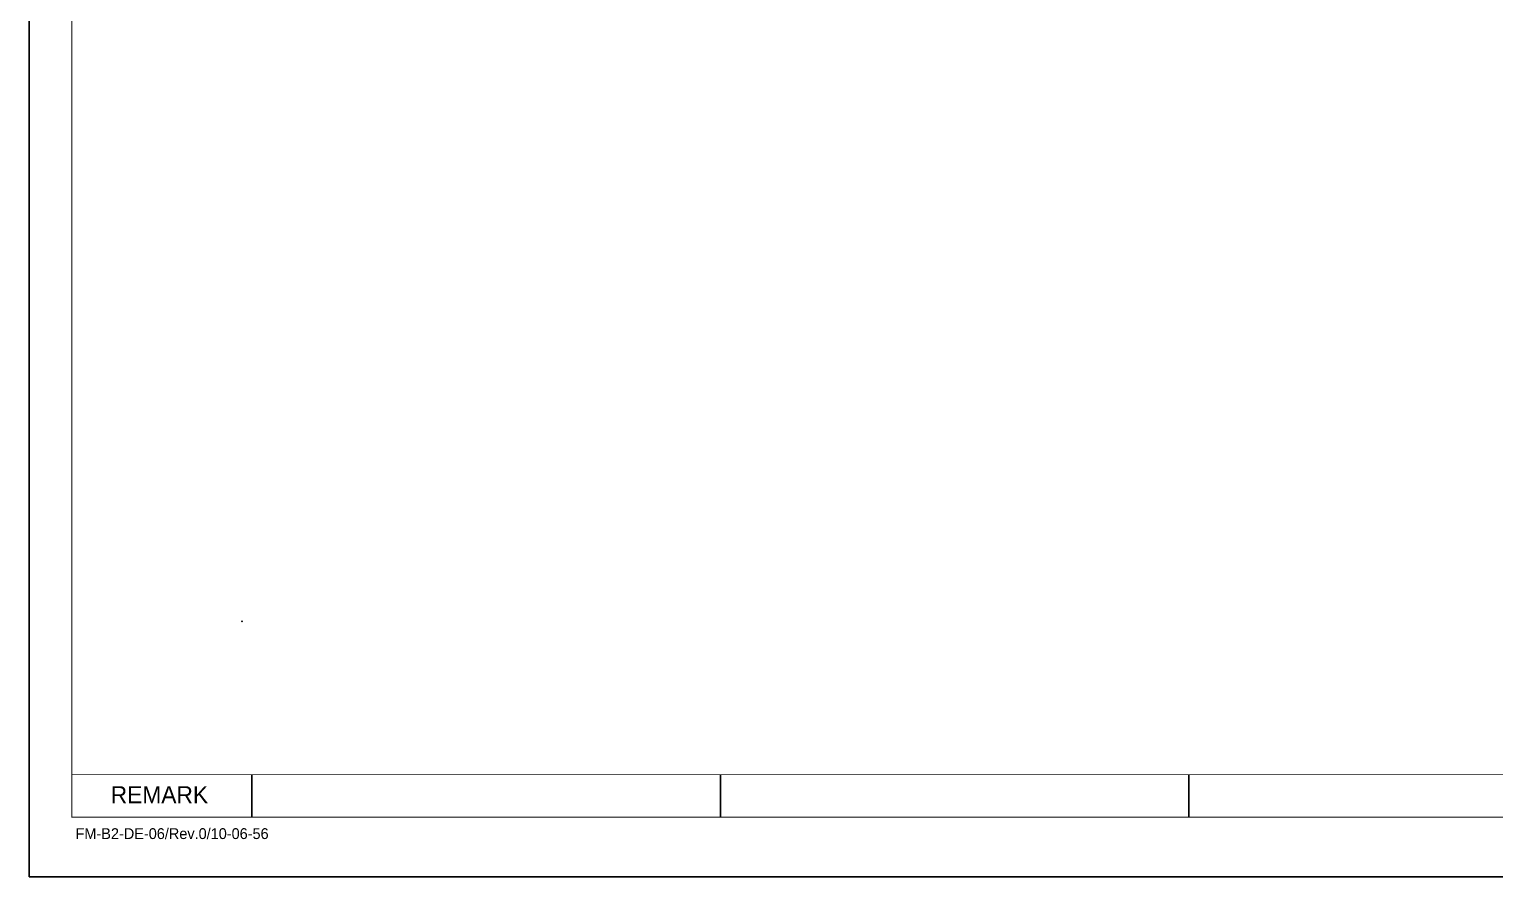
# Model space of a CAD drawing. Header units: millimetres. Extents: x -244126 to 368105, y -173968 to 259060.
# Drawn here: x 12255.1 to 12599.3, y 3898.1 to 4097.4 of the extents above; entities that cross this region are included whole.
import ezdxf
from ezdxf.enums import TextEntityAlignment as Align

# ---------------------------------------------------------------- set-up
doc = ezdxf.new("R2010")
doc.units = ezdxf.units.MM
doc.header["$MEASUREMENT"] = 0
doc.linetypes.add('005_GG_TA_LINE', pattern=[13.75, 5, -1.25, 1.25, -1.25, 5])
doc.linetypes.add('TA_HL_003.00000', pattern=[19.5, 10.65, -8.85])
for name, color, linetype in [('000 - H A T C H', 8, 'Continuous'), ('000 - L I N E 0.1', 1, 'Continuous'), ('000 - T E X T', 4, 'Continuous'), ('000 - TITLEBLOCK', 4, 'Continuous')]:
    doc.layers.add(name, color=color, linetype=linetype)
doc.styles.add('BROWALLIA', font='BrowalliaUPC.ttf')
doc.styles.add('century gothic111111', font='CordiaUPC.ttf')
doc.styles.add('Cetury Gothic', font='GOTHIC.TTF')
doc.styles.add('TA', font='Cordia New.ttf', dxfattribs={"height": 4.5})

# ---------------------------------------------------------------- blocks, each defined once
blk = doc.blocks.new('A$Cfd196da9')
at = {"color": 0, "linetype": 'ByBlock', "const_width": 0.1}
blk.add_lwpolyline([(-143.5, -98), (96.5, -98), (96.5, 99), (-143.5, 99)], close=True, dxfattribs=at)
blk = doc.blocks.new('*U1670')
at = {"linetype": '005_GG_TA_LINE'}
blk.add_point((50, 60), dxfattribs=at)
at = {"layer": '000 - L I N E 0.1', "color": 21, "linetype": 'Continuous'}
blk.add_lwpolyline([(0, 14.24), (0, 0), (14.24, 0)], dxfattribs=at)
at = {"layer": '000 - T E X T', "color": 3}
for p, q in [((52.3, 24), (52.3, 14)), ((162.37, 14), (162.37, 24)), ((272.45, 14), (272.45, 24))]:
    blk.add_line(p, q, dxfattribs=at)
at = {"layer": '000 - T E X T', "color": 3, "const_width": 0.2}
blk.add_lwpolyline([(10, 24), (490, 24)], dxfattribs=at)
at = {"layer": '000 - TITLEBLOCK', "color": 250}
blk.add_lwpolyline([(0, 0), (594, 0), (594, 420), (0, 420)], close=True, dxfattribs=at)
at = {"layer": '000 - T E X T', "color": 3, "xscale": 2, "yscale": 2, "zscale": 2}
blk.add_blockref('A$Cfd196da9', (297, 210), dxfattribs=at)
at = {"color": 4, "insert": (19.12, 21.28), "char_height": 4, "width": 228.247, "attachment_point": 1, "style": 'BROWALLIA'}
blk.add_mtext('{\\fCentury Gothic|b0|i0|c0|p34;REMARK}', dxfattribs=at)
at = {"color": 4, "style": 'TA'}
blk.add_attdef('PAPER_SIZE', text='', height=2.5, dxfattribs=at).set_placement((568.6, 9.97), align=Align.MIDDLE_RIGHT)
blk.add_attdef('SCALE_SIZE', text='', height=2.5, dxfattribs=at).set_placement((573.51, 10.03), align=Align.MIDDLE_LEFT)
at = {"layer": '000 - H A T C H', "color": 4, "insert": (10.87, 11.4), "char_height": 2.5428, "attachment_point": 1, "style": 'century gothic111111'}
blk.add_mtext('FM-B2-DE-06/Rev.0/10-06-56', dxfattribs=at)
at = {"layer": '000 - T E X T', "color": 250, "style": 'TA'}
for tag, height, p in [('SUPERLINK', 2, (17.26, 415.77)), ('NAMEFILE', 2, (17.26, 411.76)), ('SC', 40, (3.36, 375.21))]:
    blk.add_attdef(tag, text='', height=height, dxfattribs=at).set_placement(p, align=Align.MIDDLE_LEFT)
at = {"layer": '000 - T E X T', "color": 4, "style": 'TA'}
for tag, height, p in [('NAME_JOB_1', 2, (523.67, 338.25)), ('NAME_JOB_2', 2, (523.67, 333.89)), ('NAME_PROJECT_1', 3, (493.81, 318.97)), ('NAME_PROJECT_2', 3, (493.81, 311.57)), ('NAME_PROJECT_3', 3, (493.81, 304.17)), ('CODE_VALUE_1', 1.9, (521.15, 289.12)), ('CODE_VALUE_2', 1.9, (521.15, 283.12)), ('PART_NAME_VALUE_1', 1.9, (521.15, 275.87)), ('PART_NAME_VALUE_2', 1.9, (521.15, 269.87)), ('PART_NAME_VALUE_3', 1.9, (521.15, 263.87)), ('MATTERIAL_VALUE_1', 3.6, (521.96, 256.9)), ('SPEC_VALUE', 3.6, (521.96, 248.68)), ('THICKNESS_VALUE', 3.6, (521.96, 240.53)), ('COATING_VALUE_1', 3.6, (521.96, 232.5)), ('COATING_VALUE_2', 3.6, (521.96, 224.47)), ('NAME_TITLE_1', 2.4, (494.51, 77.62)), ('NAME_TITLE_2', 2.4, (494.51, 70.96)), ('NAME_TITLE_3', 2.4, (494.51, 64.3)), ('DRAWING_NO1', 2.4, (494.61, 32.92)), ('DRAWING_NO2', 2.4, (494.61, 24.91))]:
    blk.add_attdef(tag, text='', height=height, dxfattribs=at).set_placement(p, align=Align.MIDDLE_LEFT)
for tag, p in [('NAME_DAFT', (553.41, 136.22)), ('NAME_CHECKED', (553.41, 122.6)), ('NAME_DESIGNER', (553.41, 109.21)), ('NAME_DESIGN_MGR', (553.41, 95.12))]:
    blk.add_attdef(tag, text='', height=3.6, dxfattribs=at).set_placement(p, align=Align.MIDDLE_CENTER)
for tag, p, height in [('REV', (553.53, 50.25), 3.75), ('NAME_REMARK', (55.29, 17.3), 4)]:
    blk.add_attdef(tag, p, '', height=height, dxfattribs=at)
at = {"layer": '000 - T E X T', "color": 4, "style": 'Cetury Gothic'}
for tag, p in [('SHEET_NO.', (561.58, 34)), ('TOTAL_SHEET_NO.', (560.97, 17.64))]:
    blk.add_attdef(tag, text='', height=3.6, dxfattribs=at).set_placement(p, align=Align.CENTER)

msp = doc.modelspace()

# ---------------------------------------------------------------- block references
at = {"color": 2, "linetype": 'TA_HL_003.00000'}
msp.add_blockref('*U1670', (12255.06033, 3898.13396), dxfattribs=at)

doc.saveas('drawing.dxf')
